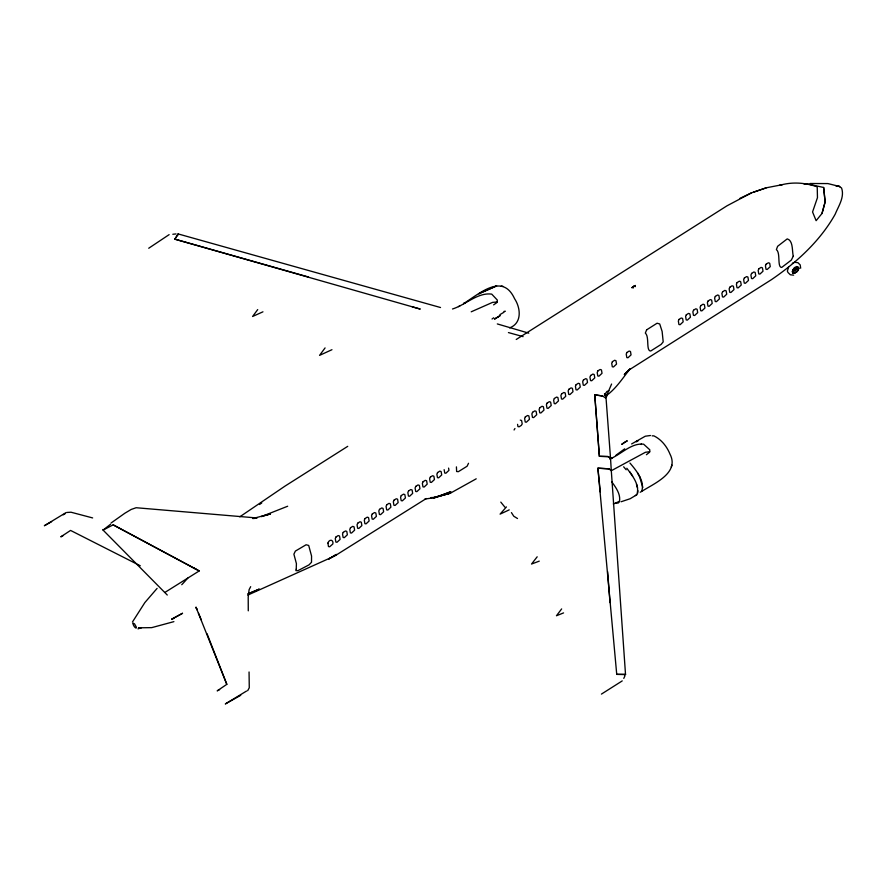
<?xml version="1.0" encoding="UTF-8"?>
<svg xmlns="http://www.w3.org/2000/svg" width="887" height="887" viewBox="0 0 887 887"><rect width="100%" height="100%" fill="white"/><g stroke="black" fill="none" stroke-linecap="round" stroke-linejoin="round"><path stroke-width="1.33" d="M646.412 454.721L649.594 452.215L649.827 449.831L643.64 444.187C631.001 442.735 620.911 454.732 609.679 459M621.144 501.743L630.191 498.716L636.766 494.746C640.281 485.344 632.287 475.399 626.81 468.269M629.958 463.036C636.289 470.52 645.171 481.131 641.656 491.42L640.226 492.241M641.656 491.431C653.907 483.548 679.775 473.026 669.973 454.077C666.891 446.471 661.358 439.475 653.863 435.861L652.133 435.85M792.69 269.471L792.823 270.468L794.552 270.28M637.686 493.183L637.919 490.755M796.271 268.406L796.737 266.765L796.459 269.315L792.778 271.61L796.947 268.284M800.673 268.218L800.218 264.936L797.934 262.685L794.575 262.297L792.357 263.306M493.615 304.873L496.964 302.534L497.363 300.116L491.731 294.129C477.594 292.178 465.475 305.028 452.503 308.986M327.902 543.143L328.633 541.502C330.873 538.819 333.678 540.726 332.847 543.986L329.676 546.769L328.478 546.547L327.913 543.055M793.665 271.511L793.81 270.857M753.573 192.157L766.379 187.778L782.157 184.718L779.717 185.316C792.024 181.702 805.196 182.589 817.226 186.858L817.459 197.657L812.559 211.96L816.118 220.686L822.016 213.457L825.11 201.937L823.646 187.479L806.616 183.731L804.088 184.152M822.016 213.457L825.132 201.926L823.646 187.479M641.135 444.52L641.301 443.966M671.304 466.928L671.947 465.132M608.948 390.812L606.985 391.411L605.466 393.573L605.433 395.369L606.752 396.445L605.644 397.864L611.587 384.027M177.843 234.988L178.22 233.946L440.529 307.523M623.783 678.389L624.891 676.005M788.576 267.087L787.357 271.145L788.011 272.509L790.295 274.759L793.654 275.158M250.677 586.673L249.114 589.644L248.205 597.106L248.271 610.833M626.998 371.664L624.282 374.613L630.169 368.804C622.918 377.762 616.554 388.029 606.974 395.181M514.072 429.984L514.948 428.521M505.413 311.237L503.993 311.392M132.429 622.042L144.858 602.572L157.088 588.403M247.661 690.729L249.269 687.769L249.059 671.98M795.173 269.803L795.683 269.149M325.074 347.915L319.564 355.365L331.96 349.7M537.178 556.803L531.535 564.043L539.263 561.138M561.648 608.914L556.459 615.744L563.567 612.906M257.707 309.585L252.584 316.482L262.951 311.825M631.932 287.687L634.249 285.958M506.422 506.932L500.091 514.127L509.216 509.87M187.833 578.058L183.088 583.313A49.495 27.198 -39.9 0 1 181.746 584.71M635.325 285.536L631.987 287.654L635.38 285.503L634.349 285.891M622.242 680.894L601.43 694.1M148.717 248.249L169.129 234.634M110.587 524.217L103.08 530.093L167.277 595.033M637.188 441.438L637.72 441.039L636.822 440.651M111.108 522.975L124.901 513.196L131.221 509.437L136.132 507.73L257.075 517.986L253.682 518.529M615.911 455.275L624.703 448.833M492.03 319.01L493.715 317.779M509.626 327.88C522.31 323.134 520.691 307.911 514.571 298.686C502.619 272.697 480.277 293.02 463.646 303.587L464.965 302.888L463.624 303.565M259.514 504.503L261.765 502.962M239.767 516.844L285.104 486.043L347.726 446.338M636.422 441.826L637.72 441.039M499.847 315.794L498.572 316.604L500.08 315.672M516.234 339.477L726.974 205.828L751.566 192.823L766.379 187.778M426.314 498.516L334.776 555.938L247.761 595.11M627.907 370.677L771.335 279.727C796.57 262.53 820.153 241.031 835.188 214.21C838.492 206.061 844.823 197.091 841.552 187.955L838.337 186.037L835.72 185.616L839.812 186.536L827.881 183.576L810.031 183.509M611.176 470.786L645.403 452.292L649.739 451.683M165.004 592.361L199.22 570.929L113.159 524.849L103.08 530.093L102.914 529.506M63.21 514.837L65.571 513.396M504.06 312.18L499.869 314.663M476.219 478.814L450.518 493.117L433.433 497.662L450.518 493.117L434.53 497.707L424.928 499.026M635.336 495.578L636.766 494.724M240.732 695.308L225.309 703.956L246.542 691.04M65.616 512.852L44.35 525.736L51.623 521.667M624.592 674.974L625.523 674.475L611.276 470.354L608.881 468.835L597.893 468.17L616.731 674.364L625.501 674.453M631.633 443.943L645.281 436.216L650.47 435.495M171.834 619.137L182.5 613.316L171.834 619.137L174.373 618.128M612.496 457.792L611.032 458.59L612.529 457.792M63.243 535.548L60.804 536.846L70.561 530.426L140.279 565.773M627.22 440.894L625.612 441.715L626.998 441.016M458.468 306.625L459.81 305.926M219.632 689.609L217.182 690.862L226.806 684.343L196.049 607.34M471.219 311.803L492.562 302.378L497.119 301.979M739.924 198.378L751.566 192.823M796.338 267.73L797.047 267.397M794.187 267.674L794.83 267.375M793.222 270.28L793.998 269.925L792.989 270.834M613.294 504.004L619.614 501.266M248.138 593.858L259.326 589.09L248.027 593.791M287.665 506.233L261.454 516.589L270.225 513.928L252.762 518.562M434.53 497.707L450.895 491.72L435.517 497.452L430.949 497.585M137.984 628.883L141.421 627.641L138.66 627.819L151.744 627.63L173.896 621.643M265.379 515.425L270.225 513.928M66.669 512.475L71.015 512.22L92.647 517.93M172.81 234.257L176.036 233.935M616.731 674.364L625.523 674.475M615.888 503.106L618.184 503.051L619.392 501.72C621.011 494.403 615.8 487.362 611.686 481.741M501.233 286.08L502.84 286.202M602.683 396.012L594.767 394.815L599.379 456.317L607.961 456.55L610.522 458.113L606.065 398.374L602.683 396.012L594.733 394.837L599.379 456.317L607.95 456.583L610.522 458.113L611.265 470.343L608.881 468.835L597.893 468.192L600.299 491.986M520.281 420.105L521.611 420.516L522.199 423.919L521.334 425.383L519.117 426.791L517.964 426.603L517.576 424.341M308.521 277.01L174.839 239.157L178.22 233.946L174.839 239.157L420.25 309.075L412.3 306.824M508.428 332.57L523.108 336.628M497.319 323.932L528.785 333.157M796.06 266.499L796.737 266.765M517.509 518.529L513.761 516.223L511.433 512.597M193.178 567.68L195.816 568.988M113.159 524.849L199.22 570.929M634.671 286.213L635.292 286.645L634.726 286.179M504.891 507.153L500.789 502.109M623.65 466.795L626.178 469.766M632.974 287.333L633.373 287.931L633.085 287.266M629.803 471.817L632.631 476.153M637.52 472.815L639.704 476.984M639.682 476.962L642.787 487.462M198.444 613.072L201.338 619.958M207.048 633.739L226.828 684.332M604.49 393.651L604.845 395.003M636.456 484.202L637.52 487.783M604.546 394.56L604.734 395.524M448.578 468.092L448.966 470.354L445.884 473.226L444.731 473.037L444.143 469.644M607.606 571.572L610.012 602.595M468.524 463.28L467.083 466.24L458.357 471.673L456.628 471.507L456.417 466.872M296.236 569.155L295.859 570.607L297.844 570.707L309.053 564.842L311.514 562.247L311.559 556.027L308.698 545.45L306.115 544.762L295.382 551.082L293.896 554.175L296.413 563.633L296.236 569.155M793.244 256.177L791.337 260.079L781.669 267.453C776.99 267.364 780.771 252.795 776.38 249.613L777.633 246.287L787.257 238.869C793.344 240.732 791.98 250.788 793.244 256.088M798.821 268.207L797.147 271.699L793.61 273.373L792.79 273.019L792.534 271.156L795.273 267.763L798.466 267.43L798.123 270.457L794.652 273.24L792.679 273.008L792.413 271.1L795.218 267.686L797.624 266.965L798.81 268.107M133.161 623.262L133.072 623.949A2.838 0.92 57.6 0 0 134.979 627.375A2.838 0.92 57.6 0 0 136.421 627.242L134.502 623.816L133.161 623.262M646.645 329.842L645.315 333.091C649.606 336.572 645.803 351.075 650.692 351.019L661.125 344.411L663.199 341.894L662.123 331.416L659.717 323.966L657.079 323.223L646.645 329.842M335.973 536.979L335.264 538.609L335.874 542.068L337.027 542.267L340.109 539.385L339.521 535.992L338.18 535.571L335.973 536.979M343.225 532.377L342.526 534.007L343.136 537.467L344.289 537.655L347.36 534.783L346.784 531.391L345.442 530.969L343.225 532.377M350.487 527.776L349.777 529.406L350.387 532.865L351.54 533.054L354.623 530.182L354.035 526.789L352.693 526.368L350.487 527.776M357.738 523.175L357.04 524.805L357.649 528.264L358.803 528.452L361.874 525.581L361.297 522.188L359.956 521.767L357.738 523.175M365 518.573L364.302 520.203L364.901 523.663L366.054 523.851L369.136 520.979L368.548 517.587L367.218 517.165L365 518.573M372.263 513.972L371.553 515.602L372.163 519.061L373.316 519.25L376.398 516.378L375.811 512.985L374.469 512.564L372.263 513.972M379.514 509.36L378.816 511.001L379.414 514.46L380.567 514.648L383.65 511.777L383.062 508.384L381.732 507.963L379.514 509.36M386.776 504.758L386.067 506.399L386.677 509.859L387.83 510.047L390.912 507.176L390.324 503.772L388.983 503.361L386.776 504.758M394.028 500.157L393.329 501.798L393.928 505.257L395.081 505.446L398.163 502.574L397.576 499.17L396.245 498.76L394.028 500.157M401.29 495.556L400.58 497.186L401.19 500.656L402.343 500.845L405.426 497.973L404.838 494.569L403.496 494.159L401.29 495.556M408.541 490.954L407.843 492.584L408.452 496.055L409.606 496.243L412.677 493.372L412.1 489.968L410.759 489.557L408.541 490.954M415.803 486.353L415.094 487.983L415.704 491.453L416.857 491.642L419.939 488.759L419.351 485.366L418.01 484.945L415.803 486.353M423.055 481.752L422.356 483.382L422.966 486.852L424.119 487.041L427.19 484.158L426.614 480.765L425.272 480.344L423.055 481.752M430.317 477.151L429.618 478.78L430.217 482.24L431.37 482.439L434.453 479.557L433.865 476.164L432.523 475.742L430.317 477.151M437.568 472.549L436.87 474.179L437.479 477.638L438.633 477.827L441.715 474.955L441.127 471.562L439.786 471.141L437.568 472.549M525.326 416.901L524.616 418.531L525.226 422.001L526.379 422.19L529.461 419.318L528.874 415.914L527.532 415.504L525.326 416.901M532.577 412.3L531.878 413.93L532.477 417.4L533.63 417.589L536.713 414.706L536.125 411.313L534.794 410.892L532.577 412.3M539.839 407.698L539.13 409.328L539.74 412.799L540.893 412.987L543.975 410.104L543.387 406.712L542.046 406.29L539.839 407.698M547.091 403.097L546.392 404.727L546.991 408.186L548.155 408.386L551.226 405.503L550.639 402.11L549.308 401.689L547.091 403.097M554.353 398.496L553.643 400.126L554.253 403.585L555.406 403.773L558.488 400.902L557.901 397.509L556.559 397.088L554.353 398.496M561.604 393.895L560.906 395.524L561.515 398.984L562.668 399.172L565.74 396.301L565.163 392.908L563.822 392.486L561.604 393.895M568.866 389.293L568.157 390.923L568.767 394.382L569.92 394.571L573.002 391.699L572.414 388.306L571.073 387.885L568.866 389.293M576.118 384.692L575.419 386.322L576.029 389.781L577.182 389.97L580.253 387.098L579.677 383.705L578.335 383.284L576.118 384.692M583.38 380.079L582.681 381.72L583.28 385.18L584.433 385.368L587.516 382.497L586.928 379.104L585.597 378.682L583.38 380.079M590.642 375.478L589.933 377.119L590.542 380.578L591.696 380.767L594.778 377.895L594.19 374.502L592.849 374.081L590.642 375.478M597.893 370.877L597.195 372.518L597.794 375.977L598.947 376.166L602.029 373.294L601.441 369.89L600.111 369.48L597.893 370.877M612.407 361.674L611.708 363.304L612.307 366.774L613.46 366.963L616.543 364.091L615.955 360.687L614.624 360.277L612.407 361.674M626.921 352.472L626.222 354.101L626.832 357.572L627.985 357.76L631.056 354.878L630.48 351.485L629.138 351.064L626.921 352.472M679.043 319.42L678.344 321.05L678.943 324.52L680.096 324.709L683.178 321.826L682.591 318.433L681.26 318.012L679.043 319.42M686.305 314.818L685.596 316.448L686.205 319.908L687.358 320.107L690.441 317.224L689.853 313.832L688.512 313.41L686.305 314.818M693.556 310.217L692.858 311.847L693.457 315.306L694.621 315.506L697.692 312.623L697.104 309.23L695.774 308.809L693.556 310.217M700.819 305.616L700.109 307.246L700.719 310.705L701.872 310.893L704.954 308.022L704.367 304.629L703.025 304.208L700.819 305.616M708.07 301.015L707.371 302.644L707.981 306.104L709.134 306.292L712.206 303.421L711.629 300.028L710.287 299.606L708.07 301.015M715.332 296.413L714.623 298.043L715.232 301.502L716.386 301.691L719.468 298.819L718.88 295.426L717.539 295.005L715.332 296.413M722.583 291.812L721.885 293.442L722.495 296.901L723.648 297.09L726.719 294.218L726.143 290.825L724.801 290.404L722.583 291.812M729.846 287.2L729.147 288.84L729.746 292.3L730.899 292.488L733.981 289.617L733.394 286.224L732.063 285.802L729.846 287.2M737.108 282.598L736.398 284.239L737.008 287.698L738.161 287.887L741.244 285.015L740.656 281.611L739.314 281.201L737.108 282.598M744.359 277.997L743.661 279.638L744.26 283.097L745.413 283.286L748.495 280.414L747.907 277.01L746.577 276.6L744.359 277.997M751.622 273.396L750.912 275.025L751.522 278.496L752.675 278.684L755.757 275.813L755.17 272.409L753.828 271.999L751.622 273.396M758.873 268.794L758.174 270.424L758.773 273.895L759.926 274.083L763.008 271.211L762.421 267.807L761.09 267.397L758.873 268.794M766.135 264.193L765.426 265.823L766.035 269.293L767.188 269.482L770.271 266.61L769.683 263.206L768.342 262.796L766.135 264.193M798.5 269.282L795.872 272.453L792.867 272.819A3.626 1.996 -45.4 0 1 793.166 269.859L795.218 267.819L797.491 267.153A3.626 1.996 -45.4 0 1 798.5 269.282M622.752 443.644L621.698 444.343L625.756 441.615L622.752 443.644M495.035 318.699L494.48 319.054L498.727 316.515L495.035 318.699M336.328 554.475L328.6 559.109L336.328 554.475M480.022 293.098L478.758 293.852L496.653 285.902L480.022 293.098M197.003 609.635L196.038 607.351L197.003 609.635"/></g></svg>
